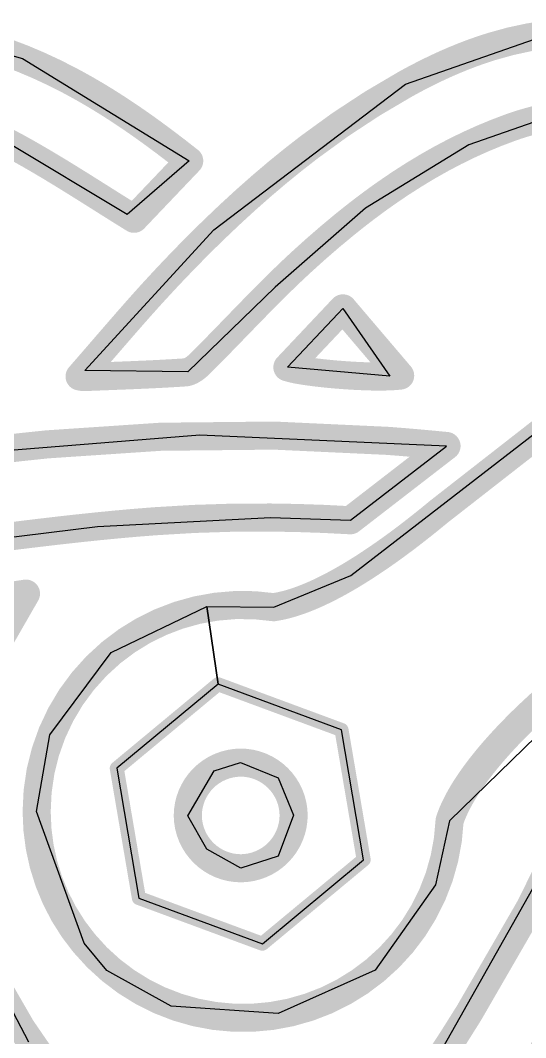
# Model space of a CAD drawing. Header units: millimetres. Extents: x 80 to 209, y 77 to 97.
# Drawn here: x 87.741 to 89.538, y 88.938 to 92.558 of the extents above; entities that cross this region are included whole.
import ezdxf

# ---------------------------------------------------------------- set-up
doc = ezdxf.new("R2010")
doc.units = ezdxf.units.MM
doc.layers.add('TopOverlay', color=2, linetype='Continuous')

msp = doc.modelspace()

# ---------------------------------------------------------------- linework, layer by layer
at = {"layer": 'TopOverlay'}
for p, q in [((87.41156507999999, 92.51703112), (87.74869928, 92.42133408)), ((89.11118067999999, 92.33100152), (89.62268587999999, 92.50892343999999)), ((87.74869928, 92.42133408), (88.34135748, 92.05746891999999)), ((88.4289697, 91.81223954), (89.11118067999999, 92.33100152)), ((88.91656588, 90.58246043999999), (91.01794598, 92.2083754)), ((89.61815198, 92.21263497999999), (89.33602402, 92.11479417999999)), ((88.12080927999999, 91.86663618), (87.68995416, 92.12561457999999)), ((89.33602402, 92.11479417999999), (88.96839711999999, 91.88909486)), ((88.34135748, 92.05746891999999), (88.12080927999999, 91.86663618)), ((88.96839711999999, 91.88909486), (88.64675437999999, 91.60773144)), ((87.96976056, 91.31132106), (88.4289697, 91.81223954)), ((91.33873528, 91.73191711999999), (89.26764213999999, 89.70964531999999)), ((88.64675437999999, 91.60773144), (88.33652131999999, 91.30667032)), ((88.69068367999999, 91.32315492), (88.86996703999999, 91.5133171)), ((88.86996703999999, 91.5133171), (88.88824488, 91.53270492)), ((88.88824488, 91.53270492), (89.05503652, 91.29085882)), ((88.33652131999999, 91.30667032), (87.96976056, 91.31132106)), ((89.05503652, 91.29085882), (88.69068367999999, 91.32315492)), ((88.37893423999999, 91.0815171), (87.54372382, 91.01368386)), ((89.25664648, 91.04294211999999), (88.37893423999999, 91.0815171)), ((88.91483867999999, 90.77873131999999), (89.25664648, 91.04294211999999)), ((88.01486588, 90.75706512), (88.63099367999999, 90.78842395999999)), ((88.63099367999999, 90.78842395999999), (88.91483867999999, 90.77873131999999)), ((87.17760568, 90.65333152), (88.01486588, 90.75706512)), ((88.64247447999999, 90.46935932), (88.91656588, 90.58246043999999)), ((88.06441874, 90.30824966), (88.40433424, 90.4719171)), ((88.44404967999999, 90.19521712), (88.40433424, 90.4719171)), ((88.40433424, 90.4719171), (88.64247447999999, 90.46935932)), ((88.40433424, 90.4719171), (88.44404967999999, 90.19521712)), ((87.84553423999999, 90.0147171), (88.06441874, 90.30824966)), ((88.44404967999999, 90.19521712), (88.08377607999999, 89.89608132)), ((88.88329188, 90.03260632), (88.44404967999999, 90.19521712)), ((88.96195567999999, 89.57093592), (88.88329188, 90.03260632)), ((87.79881347999999, 89.74228432), (87.84553423999999, 90.0147171)), ((87.22798404, 89.95981753999999), (87.76933423999999, 88.9225171)), ((88.42973424, 89.88771709999999), (88.52390727999999, 89.91642671999999)), ((88.52390727999999, 89.91642671999999), (88.65833424, 89.8623171)), ((88.08377607999999, 89.89608132), (88.16246527999999, 89.43451252)), ((88.33637653999999, 89.72759803999999), (88.42973424, 89.88771709999999)), ((88.65833424, 89.8623171), (88.71290868, 89.72910171999999)), ((87.96807908, 89.27347651999999), (87.79881347999999, 89.74228432)), ((88.40433424, 89.6083171), (88.33637653999999, 89.72759803999999)), ((88.71290868, 89.72910171999999), (88.65833424, 89.58291709999999)), ((89.15494487999999, 88.74614457999999), (89.69973424, 89.7099171)), ((89.26764213999999, 89.70964531999999), (89.21713424, 89.4813171)), ((88.52540334, 89.54037718), (88.40433424, 89.6083171)), ((88.65833424, 89.58291709999999), (88.52540334, 89.54037718)), ((88.60160588, 89.27200332), (88.96195567999999, 89.57093592)), ((89.21713424, 89.4813171), (89.00284968, 89.17733752)), ((88.16246527999999, 89.43451252), (88.60160588, 89.27200332)), ((88.04873424, 89.1765171), (87.96807908, 89.27347651999999)), ((88.27733424, 89.04951709999999), (88.04873424, 89.1765171)), ((89.00284968, 89.17733752), (88.65833424, 89.0241171)), ((88.65833424, 89.0241171), (88.27733424, 89.04951709999999))]:
    msp.add_line(p, q, dxfattribs=at)
at = {"layer": 'TopOverlay', "const_width": 0.0999998}
for points in [[(87.56922288, 92.48103932, -0.03100989861660473), (87.74869928, 92.42133408)], [(89.41954176, 92.46509574, -0.04339399902588973), (89.61661527999999, 92.50753152)], [(89.31889934, 92.42994721999999, -0.01948298350991244), (89.41953921999999, 92.46509574)], [(87.74869928, 92.42133408, -0.02599101912001522), (87.91515056, 92.34391996)], [(89.21626047999999, 92.3852991, -0.01763521361162095), (89.31889934, 92.42994721999999)], [(89.11118067999999, 92.33100152, -0.01568732253673926), (89.21626302, 92.3852991)], [(87.91515056, 92.34391996, -0.01100528184282435), (87.99364672, 92.30019894)], [(88.76888011999999, 92.10654172, -0.03585616665239592), (89.11118067999999, 92.33100152)], [(87.99364672, 92.30019894, -0.009667304033088015), (88.0690771, 92.25400395999999)], [(88.0690771, 92.25400395999999, -0.008326829598291032), (88.14149757999999, 92.20598272)], [(88.14150011999999, 92.20598272, -0.00697891660640477), (88.21097927999999, 92.15678546)], [(89.48453527999999, 92.17624185999999, -0.01948009720367042), (89.55269109999999, 92.19780138)], [(89.55269364, 92.19779883999999, -0.02226821202684939), (89.61815198, 92.21263497999999)], [(88.21097673999999, 92.15678799999999, -0.009812079001964047), (88.34135748, 92.05746891999999)], [(89.33602402, 92.11479672, -0.02363596056363299), (89.48453527999999, 92.17623932)], [(87.68995416, 92.12561457999999, -0.009884617768890524), (87.73244328, 92.10329052)], [(89.189179, 92.037408, -0.02254451820748726), (89.33602402, 92.11479417999999)], [(87.73244328, 92.10328797999999, -0.005358700800960453), (87.79164306, 92.06982855999999)], [(88.5995815, 91.9689042, -0.01596117571007455), (88.76888011999999, 92.10654425999999)], [(89.04233905999999, 91.9430089, -0.02049849964588147), (89.18918153999999, 92.037408)], [(88.4289697, 91.81223954, -0.01408798953165574), (88.59958404, 91.9689042)], [(88.96839711999999, 91.88909486, -0.009289233586319785), (89.04233905999999, 91.9430089)], [(88.89383034, 91.83053007999999, -0.008602724749602135), (88.96839711999999, 91.8890974)], [(88.74199168, 91.69889712, -0.01511649217630682), (88.89383287999999, 91.83052753999999)], [(88.34256905999999, 91.72628594, -0.006284746270905242), (88.42896716, 91.81223954)], [(88.25512447999999, 91.63498818, -0.005774635848583731), (88.3425716, 91.7262834)], [(88.3574687, 91.31717067999999, -0.01468768926411868), (88.35200008, 91.31373151999999)], [(88.36302622, 91.32111275999999, -0.01332053624420723), (88.3574687, 91.31716813999999)], [(88.36863199999999, 91.32553997999999, -0.0123180455813792), (88.36302368, 91.32111275999999)], [(88.37983847999999, 91.33575332, -0.02267444860644883), (88.36862946, 91.32553997999999)], [(88.74136684, 91.3118824, -0.03915376595967046), (88.69068367999999, 91.32315492)], [(87.95249618, 91.29024921999999, -0.005127931169419083), (87.95268159999999, 91.29020858)], [(87.95268159999999, 91.29020858, -0.005937072778484785), (87.95286447999999, 91.29016539999999)], [(87.95286447999999, 91.29016539999999, -0.006718315032596044), (87.95304481999999, 91.29011967999999)], [(87.95304481999999, 91.29011967999999, -0.007453786932823317), (87.95322261999999, 91.29006634)], [(87.95322261999999, 91.29006634, -0.00812494627436404), (87.95339788, 91.29000792)], [(87.96345882, 91.28846868, -0.004779729900079611), (87.96213039999999, 91.28863378)], [(87.9646831, 91.28834676, -0.006375168767535831), (87.96346136, 91.28847121999999)], [(87.96581594, 91.28826294, -0.008142607973045425), (87.9646831, 91.28834422)], [(87.96687512, 91.2882223, -0.009974042620312068), (87.96581594, 91.28826294)], [(87.96787588, 91.28822991999999, -0.01169543059924245), (87.96687512, 91.2882223)], [(88.33652131999999, 91.30667032, -0.05901996875179932), (88.32736208, 91.30489232)], [(88.34148701999999, 91.30846102, -0.02232326100319295), (88.33652131999999, 91.30667285999999)], [(88.346661, 91.31082067999999, -0.01900826300840319), (88.34148956, 91.30846102)], [(88.35200008, 91.31373151999999, -0.01653197426409206), (88.34665846, 91.31082321999999)], [(88.77891566, 91.3063833, -0.008200019458099872), (88.74136938, 91.3118824)], [(88.82205755999999, 91.3013033, -0.006236390216399715), (88.77891566, 91.3063833)], [(88.86889008, 91.29689132, -0.005550598485089991), (88.82205755999999, 91.3013033)], [(88.96601206, 91.2910544, -0.01184408743442804), (88.86889008, 91.29689132)], [(89.01248643999999, 91.29012983999999, -0.007921978997320089), (88.96600952, 91.29105693999999)], [(89.05503397999999, 91.29085628, -0.01095274020351117), (89.01248643999999, 91.2901273)], [(89.09174967999999, 91.29349026, -0.0170599072550298), (89.05503652, 91.29085882)], [(87.8369211, 91.04884, -0.04253127544621207), (89.04628368, 91.06130632)], [(87.54372382, 91.01368386, -0.01123075409567197), (87.83692364, 91.04884254)], [(89.22964628, 90.80928752, -0.008197742914616122), (89.14044401999999, 90.73762396)], [(88.22187588, 90.77535311999999, -0.02061249385102713), (88.63099367999999, 90.78842395999999)], [(88.63099367999999, 90.78842395999999, -0.01263766062635412), (88.91484122, 90.77873131999999)], [(89.14044401999999, 90.73762396, -0.009066603204195913), (89.05869919999999, 90.67646583999999)], [(89.05870173999999, 90.67646583999999, -0.01005343807714877), (88.98416035999999, 90.62501051999999)], [(88.98416035999999, 90.62501051999999, -0.01117250702617612), (88.91656588, 90.58246043999999)], [(88.91656588, 90.58246297999999, -0.01243693519043349), (88.85566175999999, 90.54801803999999)], [(88.80118637999999, 90.5208756, -0.01543328943404847), (88.75288574, 90.50024064)], [(88.85565921999999, 90.54801803999999, -0.01385637199509639), (88.80118637999999, 90.52087814)], [(88.71050584, 90.48531052, -0.03984052331084442), (88.64247447999999, 90.46935932)], [(88.75288828, 90.50023809999999, -0.01715759599578787), (88.71050838, 90.48530798)], [(88.06442127999999, 90.30824711999999, -0.213775446945432), (88.64247447999999, 90.46935932)], [(87.79881094, 89.74228432, -0.223710315974011), (88.06441874, 90.30824966)], [(89.54772794, 90.08561866, -0.01783003923510801), (89.71036921999999, 90.22996178)], [(89.91199187999999, 90.18838452, -0.04830591277778206), (89.33697905999999, 89.02582398)], [(89.48326782, 90.0213211, -0.010380204667552), (89.54772794, 90.08562119999999)], [(89.42891182, 89.96214671999999, -0.01151279512371253), (89.48326528, 90.0213211)], [(89.38381919999999, 89.90800662, -0.01278206546650516), (89.42891182, 89.96214671999999)], [(88.33637908, 89.72760312, -0.4106585694342603), (88.52390982, 89.91642926)], [(88.52390727999999, 89.91642671999999, -0.4114974332549874), (88.71290868, 89.72910171999999)], [(89.34714414, 89.85881189999999, -0.01419186894245706), (89.38382174, 89.90800662)], [(89.31803828, 89.81446604, -0.01573639362942949), (89.34714668, 89.85880936)], [(89.29564818, 89.77488776, -0.01739415295538826), (89.31803574, 89.81446858)], [(89.2791331, 89.739978, -0.01912040790312374), (89.29564818, 89.77488776)], [(87.96807908, 89.27347651999999, -0.1754501904674171), (87.79881347999999, 89.74228432)], [(88.52540588, 89.54037971999999, -0.4105684518881372), (88.33637908, 89.72760312)], [(88.71290868, 89.72910171999999, -0.411010350076522), (88.52540588, 89.54037971999999)], [(89.26764467999999, 89.70964531999999, -0.02083886928580296), (89.2791331, 89.73997546)], [(89.26764213999999, 89.70964531999999, -0.2120259644771309), (89.00284714, 89.17733752)], [(88.35245981999999, 88.15420012, -0.05811521655137935), (87.48893856, 89.41455574)], [(89.00284968, 89.17733752, -0.4143675139461344), (87.96807908, 89.27347651999999)], [(89.78843866, 89.21541466, -0.07574793331561097), (88.62759007999999, 87.65412492)], [(89.33697905999999, 89.02582398, -0.01149121561319333), (89.15494487999999, 88.74614457999999)]]:
    msp.add_lwpolyline(points, format="xyb", dxfattribs=at)
at = {"layer": 'TopOverlay'}
for points, const_width in [([(89.39454054, 92.46509574, 1), (89.4445379, 92.46509574, 1)], 0.0499999), ([(89.39454307999999, 92.46509574, 1), (89.44454044, 92.46509574, 1)], 0.0499999), ([(87.7237006, 92.42133408, 1), (87.77369795999999, 92.42133408, 1)], 0.0499999), ([(87.7237006, 92.42133408, 1), (87.77369795999999, 92.42133408, 1)], 0.0499999), ([(89.29390065999999, 92.42994721999999, 1), (89.34389802, 92.42994721999999, 1)], 0.0499999), ([(89.29390065999999, 92.42994721999999, 1), (89.34389802, 92.42994721999999, 1)], 0.0499999), ([(89.19126179999999, 92.3852991, 1), (89.24125916, 92.3852991, 1)], 0.0499999), ([(89.19126433999999, 92.3852991, 1), (89.2412617, 92.3852991, 1)], 0.0499999), ([(87.89015187999999, 92.34391996, 1), (87.94014924, 92.34391996, 1)], 0.0499999), ([(87.89015187999999, 92.34391996, 1), (87.94014924, 92.34391996, 1)], 0.0499999), ([(89.086182, 92.33100152, 1), (89.13617936, 92.33100152, 1)], 0.0499999), ([(89.086182, 92.33100152, 1), (89.13617936, 92.33100152, 1)], 0.0499999), ([(87.96864803999999, 92.30019894, 1), (88.0186454, 92.30019894, 1)], 0.0499999), ([(87.96864803999999, 92.30019894, 1), (88.0186454, 92.30019894, 1)], 0.0499999), ([(88.04407841999999, 92.25400395999999, 1), (88.09407578, 92.25400395999999, 1)], 0.0499999), ([(88.04407841999999, 92.25400395999999, 1), (88.09407578, 92.25400395999999, 1)], 0.0499999), ([(88.1164989, 92.20598272, 1), (88.16649625999999, 92.20598272, 1)], 0.0499999), ([(88.11650144, 92.20598272, 1), (88.1664988, 92.20598272, 1)], 0.0499999), ([(89.52769242, 92.19780138, 1), (89.57768978, 92.19780138, 1)], 0.0499999), ([(89.52769495999999, 92.19779883999999, 1), (89.57769232, 92.19779883999999, 1)], 0.0499999), ([(88.18597806, 92.15678799999999, 1), (88.23597541999999, 92.15678799999999, 1)], 0.0499999), ([(88.1859806, 92.15678546, 1), (88.23597796, 92.15678546, 1)], 0.0499999), ([(89.45953659999999, 92.17624185999999, 1), (89.50953396, 92.17624185999999, 1)], 0.0499999), ([(89.45953659999999, 92.17623932, 1), (89.50953396, 92.17623932, 1)], 0.0499999), ([(89.31102534, 92.11479672, 1), (89.36102269999999, 92.11479672, 1)], 0.0499999), ([(89.31102534, 92.11479417999999, 1), (89.36102269999999, 92.11479417999999, 1)], 0.0499999), ([(87.70744459999999, 92.10329052, 1), (87.75744196, 92.10329052, 1)], 0.0499999), ([(87.70744459999999, 92.10328797999999, 1), (87.75744196, 92.10328797999999, 1)], 0.0499999), ([(88.74388144, 92.10654425999999, 1), (88.7938788, 92.10654425999999, 1)], 0.0499999), ([(88.74388144, 92.10654172, 1), (88.7938788, 92.10654172, 1)], 0.0499999), ([(87.76664437999999, 92.06982855999999, 1), (87.81664174, 92.06982855999999, 1)], 0.0499999), ([(87.76664437999999, 92.06982855999999, 1), (87.81664174, 92.06982855999999, 1)], 0.0499999), ([(87.79611346, 92.05259212, 1), (87.84611081999999, 92.05259212, 1)], 0.0499999), ([(87.79611346, 92.05259212, 1), (87.84611081999999, 92.05259212, 1)], 0.0499999), ([(88.31635879999999, 92.05746891999999, 1), (88.36635616, 92.05746891999999, 1)], 0.0499999), ([(88.31635879999999, 92.05746891999999, 1), (88.36635616, 92.05746891999999, 1)], 0.0499999), ([(88.31635879999999, 92.05746891999999, 1), (88.36635616, 92.05746891999999, 1)], 0.0499999), ([(87.82548093999999, 92.03508898, 1), (87.8754783, 92.03508898, 1)], 0.0499999), ([(87.82548093999999, 92.03508898, 1), (87.8754783, 92.03508898, 1)], 0.0499999), ([(87.85472904, 92.01737501999999, 1), (87.9047264, 92.01737501999999, 1)], 0.0499999), ([(87.85472904, 92.01737501999999, 1), (87.9047264, 92.01737501999999, 1)], 0.0499999), ([(89.16418032, 92.037408, 1), (89.21417767999999, 92.037408, 1)], 0.0499999), ([(89.16418286, 92.037408, 1), (89.21418021999999, 92.037408, 1)], 0.0499999), ([(87.88385013999999, 91.99950611999999, 1), (87.9338475, 91.99950611999999, 1)], 0.0499999), ([(87.88385013999999, 91.99950611999999, 1), (87.9338475, 91.99950611999999, 1)], 0.0499999), ([(87.91282392, 91.98153561999999, 1), (87.96282128, 91.98153561999999, 1)], 0.0499999), ([(87.91282392, 91.98153561999999, 1), (87.96282128, 91.98153561999999, 1)], 0.0499999), ([(88.57458281999999, 91.9689042, 1), (88.62458018, 91.9689042, 1)], 0.0499999), ([(88.57458536, 91.9689042, 1), (88.62458271999999, 91.9689042, 1)], 0.0499999), ([(87.94164276, 91.96352193999999, 1), (87.99164012, 91.96352193999999, 1)], 0.0499999), ([(87.94164276, 91.96352193999999, 1), (87.99164012, 91.96352193999999, 1)], 0.0499999), ([(87.97029142, 91.94551587999999, 1), (88.02028878, 91.94551587999999, 1)], 0.0499999), ([(87.97029142, 91.94551587999999, 1), (88.02028878, 91.94551587999999, 1)], 0.0499999), ([(89.01734038, 91.9430089, 1), (89.06733774, 91.9430089, 1)], 0.0499999), ([(89.01734038, 91.9430089, 1), (89.06733774, 91.9430089, 1)], 0.0499999), ([(87.9987572, 91.92757332, 1), (88.04875455999999, 91.92757332, 1)], 0.0499999), ([(87.9987572, 91.92757332, 1), (88.04875455999999, 91.92757332, 1)], 0.0499999), ([(88.02290244, 91.9123257, 1), (88.0728998, 91.9123257, 1)], 0.0499999), ([(88.02290244, 91.9123257, 1), (88.0728998, 91.9123257, 1)], 0.0499999), ([(88.03500045999999, 91.90470062, 1), (88.08499782, 91.90470062, 1)], 0.0499999), ([(88.03500045999999, 91.90470062, 1), (88.08499782, 91.90470062, 1)], 0.0499999), ([(88.04712133999999, 91.89707808, 1), (88.0971187, 91.89707808, 1)], 0.0499999), ([(88.04712133999999, 91.89707808, 1), (88.0971187, 91.89707808, 1)], 0.0499999), ([(88.05926, 91.88945808, 1), (88.10925736, 91.88945808, 1)], 0.0499999), ([(88.05926, 91.88945808, 1), (88.10925736, 91.88945808, 1)], 0.0499999), ([(88.07142152, 91.88184315999999, 1), (88.12141888, 91.88184315999999, 1)], 0.0499999), ([(88.07142152, 91.88184315999999, 1), (88.12141888, 91.88184315999999, 1)], 0.0499999), ([(88.08360336, 91.87423332, 1), (88.13360071999999, 91.87423332, 1)], 0.0499999), ([(88.08360336, 91.87423332, 1), (88.13360071999999, 91.87423332, 1)], 0.0499999), ([(88.0958106, 91.86663618, 1), (88.14580796, 91.86663618, 1)], 0.0499999), ([(88.0958106, 91.86663618, 1), (88.14580796, 91.86663618, 1)], 0.0499999), ([(88.94339844, 91.8890974, 1), (88.9933958, 91.8890974, 1)], 0.0499999), ([(88.94339844, 91.88909486, 1), (88.9933958, 91.88909486, 1)], 0.0499999), ([(88.1202962, 91.85147492, 1), (88.17029355999999, 91.85147492, 1)], 0.0499999), ([(88.1202962, 91.85147492, 1), (88.17029355999999, 91.85147492, 1)], 0.0499999), ([(88.1202962, 91.85147492, 1), (88.17029355999999, 91.85147492, 1)], 0.0499999), ([(88.86883166, 91.83053007999999, 1), (88.91882901999999, 91.83053007999999, 1)], 0.0499999), ([(88.8688342, 91.83052753999999, 1), (88.91883156, 91.83052753999999, 1)], 0.0499999), ([(88.40396847999999, 91.81223954, 1), (88.45396584, 91.81223954, 1)], 0.0499999), ([(88.40397102, 91.81223954, 1), (88.45396837999999, 91.81223954, 1)], 0.0499999), ([(88.31757037999999, 91.72628594, 1), (88.36756774, 91.72628594, 1)], 0.0499999), ([(88.31757291999999, 91.7262834, 1), (88.36757028, 91.7262834, 1)], 0.0499999), ([(88.6929138, 91.67651972, 1), (88.74291115999999, 91.67651972, 1)], 0.0499999), ([(88.6929138, 91.67651972, 1), (88.74291115999999, 91.67651972, 1)], 0.0499999), ([(88.71699299999999, 91.69889712, 1), (88.76699036, 91.69889712, 1)], 0.0499999), ([(88.71699299999999, 91.69889712, 1), (88.76699036, 91.69889712, 1)], 0.0499999), ([(88.66901748, 91.65382989999999, 1), (88.71901484, 91.65382989999999, 1)], 0.0499999), ([(88.66901748, 91.65382989999999, 1), (88.71901484, 91.65382989999999, 1)], 0.0499999), ([(88.2301258, 91.63499071999999, 1), (88.28012315999999, 91.63499071999999, 1)], 0.0499999), ([(88.2301258, 91.63498818, 1), (88.28012315999999, 91.63498818, 1)], 0.0499999), ([(88.6217557, 91.60773144, 1), (88.67175306, 91.60773144, 1)], 0.0499999), ([(88.6217557, 91.60773144, 1), (88.67175306, 91.60773144, 1)], 0.0499999), ([(88.64529895999999, 91.63088354, 1), (88.69529632, 91.63088354, 1)], 0.0499999), ([(88.64529895999999, 91.63088354, 1), (88.69529632, 91.63088354, 1)], 0.0499999), ([(88.18701438, 91.58827504, 1), (88.23701174, 91.58827504, 1)], 0.0499999), ([(88.18701438, 91.58827504, 1), (88.23701174, 91.58827504, 1)], 0.0499999), ([(88.59838515999999, 91.58442948, 1), (88.64838252, 91.58442948, 1)], 0.0499999), ([(88.59838515999999, 91.58442948, 1), (88.64838252, 91.58442948, 1)], 0.0499999), ([(88.14444906, 91.54092435999999, 1), (88.19444641999999, 91.54092435999999, 1)], 0.0499999), ([(88.14444906, 91.54092435999999, 1), (88.19444641999999, 91.54092435999999, 1)], 0.0499999), ([(88.165686, 91.56468606, 1), (88.21568336, 91.56468606, 1)], 0.0499999), ([(88.165686, 91.56468606, 1), (88.21568336, 91.56468606, 1)], 0.0499999), ([(88.55215208, 91.53758171999999, 1), (88.60214943999999, 91.53758171999999, 1)], 0.0499999), ([(88.55215208, 91.53758171999999, 1), (88.60214943999999, 91.53758171999999, 1)], 0.0499999), ([(88.57518479999999, 91.56102845999999, 1), (88.62518216, 91.56102845999999, 1)], 0.0499999), ([(88.57518479999999, 91.56102845999999, 1), (88.62518216, 91.56102845999999, 1)], 0.0499999), ([(88.86324619999999, 91.53270492, 1), (88.91324356, 91.53270492, 1)], 0.0499999), ([(88.86324619999999, 91.53270492, 1), (88.91324356, 91.53270492, 1)], 0.0499999), ([(88.86324619999999, 91.53270492, 1), (88.91324356, 91.53270492, 1)], 0.0499999), ([(88.86324619999999, 91.53270492, 1), (88.91324356, 91.53270492, 1)], 0.0499999), ([(88.1232553, 91.51697978, 1), (88.17325265999999, 91.51697978, 1)], 0.0499999), ([(88.1232553, 91.51697978, 1), (88.17325265999999, 91.51697978, 1)], 0.0499999), ([(88.52928191999999, 91.5141426, 1), (88.57927928, 91.5141426, 1)], 0.0499999), ([(88.52928191999999, 91.5141426, 1), (88.57927928, 91.5141426, 1)], 0.0499999), ([(88.0808119, 91.46847848, 1), (88.13080925999999, 91.46847848, 1)], 0.0499999), ([(88.0808119, 91.46847848, 1), (88.13080925999999, 91.46847848, 1)], 0.0499999), ([(88.102059, 91.49283453999999, 1), (88.15205635999999, 91.49283453999999, 1)], 0.0499999), ([(88.102059, 91.49283453999999, 1), (88.15205635999999, 91.49283453999999, 1)], 0.0499999), ([(88.4840242, 91.46750311999999, 1), (88.53402156, 91.46750311999999, 1)], 0.0499999), ([(88.4840242, 91.46750311999999, 1), (88.53402156, 91.46750311999999, 1)], 0.0499999), ([(88.05947082, 91.44389382, 1), (88.10946818, 91.44389382, 1)], 0.0499999), ([(88.05947082, 91.44389382, 1), (88.10946818, 91.44389382, 1)], 0.0499999), ([(88.44580481999999, 91.4280747, 1), (88.49580218, 91.4280747, 1)], 0.0499999), ([(88.44580481999999, 91.4280747, 1), (88.49580218, 91.4280747, 1)], 0.0499999), ([(88.45861912, 91.44127508, 1), (88.50861648, 91.44127508, 1)], 0.0499999), ([(88.45861912, 91.44127508, 1), (88.50861648, 91.44127508, 1)], 0.0499999), ([(88.4713623, 91.45442466, 1), (88.52135966, 91.45442466, 1)], 0.0499999), ([(88.4713623, 91.45442466, 1), (88.52135966, 91.45442466, 1)], 0.0499999), ([(88.0163086, 91.39399551999999, 1), (88.06630596, 91.39399551999999, 1)], 0.0499999), ([(88.0163086, 91.39399551999999, 1), (88.06630596, 91.39399551999999, 1)], 0.0499999), ([(88.03798495999999, 91.4190704, 1), (88.08798232, 91.4190704, 1)], 0.0499999), ([(88.03798495999999, 91.4190704, 1), (88.08798232, 91.4190704, 1)], 0.0499999), ([(88.40701648, 91.38834401999999, 1), (88.45701384, 91.38834401999999, 1)], 0.0499999), ([(88.40701648, 91.38834401999999, 1), (88.45701384, 91.38834401999999, 1)], 0.0499999), ([(88.41999333999999, 91.40159012, 1), (88.4699907, 91.40159012, 1)], 0.0499999), ([(88.41999333999999, 91.40159012, 1), (88.4699907, 91.40159012, 1)], 0.0499999), ([(88.43292702, 91.41483876, 1), (88.48292438, 91.41483876, 1)], 0.0499999), ([(88.43292702, 91.41483876, 1), (88.48292438, 91.41483876, 1)], 0.0499999), ([(87.980774, 91.35284498, 1), (88.03077135999999, 91.35284498, 1)], 0.0499999), ([(87.980774, 91.35284498, 1), (88.03077135999999, 91.35284498, 1)], 0.0499999), ([(87.98969702, 91.36316753999999, 1), (88.03969438, 91.36316753999999, 1)], 0.0499999), ([(87.98969702, 91.36316753999999, 1), (88.03969438, 91.36316753999999, 1)], 0.0499999), ([(87.99858956, 91.37346724, 1), (88.04858691999999, 91.37346724, 1)], 0.0499999), ([(87.99858956, 91.37346724, 1), (88.04858691999999, 91.37346724, 1)], 0.0499999), ([(88.3809637, 91.3619331, 1), (88.43096106, 91.3619331, 1)], 0.0499999), ([(88.3809637, 91.3619331, 1), (88.43096106, 91.3619331, 1)], 0.0499999), ([(88.39400406, 91.37511823999999, 1), (88.44400141999999, 91.37511823999999, 1)], 0.0499999), ([(88.39400406, 91.37511823999999, 1), (88.44400141999999, 91.37511823999999, 1)], 0.0499999), ([(87.95382206, 91.32173759999999, 1), (88.00381942, 91.32173759999999, 1)], 0.0499999), ([(87.95382206, 91.32173759999999, 1), (88.00381942, 91.32173759999999, 1)], 0.0499999), ([(87.96283906, 91.33213128, 1), (88.01283642, 91.33213128, 1)], 0.0499999), ([(87.96283906, 91.33213128, 1), (88.01283642, 91.33213128, 1)], 0.0499999), ([(87.97182303999999, 91.34249956, 1), (88.0218204, 91.34249956, 1)], 0.0499999), ([(87.97182303999999, 91.34249956, 1), (88.0218204, 91.34249956, 1)], 0.0499999), ([(88.33247001999999, 91.31717067999999, 1), (88.38246738, 91.31717067999999, 1)], 0.0499999), ([(88.33247001999999, 91.31716813999999, 1), (88.38246738, 91.31716813999999, 1)], 0.0499999), ([(88.338025, 91.32111275999999, 1), (88.38802236, 91.32111275999999, 1)], 0.0499999), ([(88.33802754, 91.32111275999999, 1), (88.38802489999999, 91.32111275999999, 1)], 0.0499999), ([(88.34363078, 91.32553997999999, 1), (88.39362813999999, 91.32553997999999, 1)], 0.0499999), ([(88.34363332, 91.32553997999999, 1), (88.39363068, 91.32553997999999, 1)], 0.0499999), ([(88.3548398, 91.33575332, 1), (88.40483716, 91.33575332, 1)], 0.0499999), ([(88.3548398, 91.33575332, 1), (88.40483716, 91.33575332, 1)], 0.0499999), ([(88.665685, 91.32315492, 1), (88.71568235999999, 91.32315492, 1)], 0.0499999), ([(88.665685, 91.32315492, 1), (88.71568235999999, 91.32315492, 1)], 0.0499999), ([(88.665685, 91.32315492, 1), (88.71568235999999, 91.32315492, 1)], 0.0499999), ([(87.92651959999999, 91.29041432, 1), (87.97651696, 91.29041432, 1)], 0.0499999), ([(87.92651959999999, 91.29041432, 1), (87.97651696, 91.29041432, 1)], 0.0499999), ([(87.92692346, 91.29035336, 1), (87.97692081999999, 91.29035336, 1)], 0.0499999), ([(87.92692346, 91.29035336, 1), (87.97692081999999, 91.29035336, 1)], 0.0499999), ([(87.92711904, 91.29032034, 1), (87.9771164, 91.29032034, 1)], 0.0499999), ([(87.92711904, 91.29032034, 1), (87.9771164, 91.29032034, 1)], 0.0499999), ([(87.92730954, 91.29028478, 1), (87.9773069, 91.29028478, 1)], 0.0499999), ([(87.92730954, 91.29028478, 1), (87.9773069, 91.29028478, 1)], 0.0499999), ([(87.9274975, 91.29024921999999, 1), (87.97749486, 91.29024921999999, 1)], 0.0499999), ([(87.9274975, 91.29024921999999, 1), (87.97749486, 91.29024921999999, 1)], 0.0499999), ([(87.92768292, 91.29020858, 1), (87.97768028, 91.29020858, 1)], 0.0499999), ([(87.92768292, 91.29020858, 1), (87.97768028, 91.29020858, 1)], 0.0499999), ([(87.92786579999999, 91.29016539999999, 1), (87.97786316, 91.29016539999999, 1)], 0.0499999), ([(87.92786579999999, 91.29016539999999, 1), (87.97786316, 91.29016539999999, 1)], 0.0499999), ([(87.92804613999999, 91.29011967999999, 1), (87.9780435, 91.29011967999999, 1)], 0.0499999), ([(87.92804613999999, 91.29011967999999, 1), (87.9780435, 91.29011967999999, 1)], 0.0499999), ([(87.92822394, 91.29006634, 1), (87.9782213, 91.29006634, 1)], 0.0499999), ([(87.92822394, 91.29006634, 1), (87.9782213, 91.29006634, 1)], 0.0499999), ([(87.9283992, 91.29000792, 1), (87.97839656, 91.29000792, 1)], 0.0499999), ([(87.9283992, 91.29000792, 1), (87.97839656, 91.29000792, 1)], 0.0499999), ([(87.93237176, 91.28935514, 1), (87.98236912, 91.28935514, 1)], 0.0499999), ([(87.93237176, 91.28935514, 1), (87.98236912, 91.28935514, 1)], 0.0499999), ([(87.93410404, 91.28907828, 1), (87.9841014, 91.28907828, 1)], 0.0499999), ([(87.93410404, 91.28907828, 1), (87.9841014, 91.28907828, 1)], 0.0499999), ([(87.9356636, 91.30087911999999, 1), (87.98566095999999, 91.30087911999999, 1)], 0.0499999), ([(87.9356636, 91.30087911999999, 1), (87.98566095999999, 91.30087911999999, 1)], 0.0499999), ([(87.93568646, 91.28883698, 1), (87.98568381999999, 91.28883698, 1)], 0.0499999), ([(87.93568646, 91.28883698, 1), (87.98568381999999, 91.28883698, 1)], 0.0499999), ([(87.93713172, 91.28863378, 1), (87.98712907999999, 91.28863378, 1)], 0.0499999), ([(87.93713426, 91.28863378, 1), (87.98713162, 91.28863378, 1)], 0.0499999), ([(87.93846013999999, 91.28846868, 1), (87.9884575, 91.28846868, 1)], 0.0499999), ([(87.93846268, 91.28847121999999, 1), (87.98846003999999, 91.28847121999999, 1)], 0.0499999), ([(87.93968441999999, 91.28834676, 1), (87.98968178, 91.28834676, 1)], 0.0499999), ([(87.93968441999999, 91.28834422, 1), (87.98968178, 91.28834422, 1)], 0.0499999), ([(87.94081725999999, 91.28826294, 1), (87.99081462, 91.28826294, 1)], 0.0499999), ([(87.94081725999999, 91.28826294, 1), (87.99081462, 91.28826294, 1)], 0.0499999), ([(87.94187644, 91.2882223, 1), (87.9918738, 91.2882223, 1)], 0.0499999), ([(87.94187644, 91.2882223, 1), (87.9918738, 91.2882223, 1)], 0.0499999), ([(87.9428772, 91.28822991999999, 1), (87.99287455999999, 91.28822991999999, 1)], 0.0499999), ([(87.9428772, 91.28822991999999, 1), (87.99287455999999, 91.28822991999999, 1)], 0.0499999), ([(87.9428772, 91.28822991999999, 1), (87.99287455999999, 91.28822991999999, 1)], 0.0499999), ([(87.94476188, 91.31132106, 1), (87.99475924, 91.31132106, 1)], 0.0499999), ([(87.94476188, 91.31132106, 1), (87.99475924, 91.31132106, 1)], 0.0499999), ([(88.0199916, 91.29130332, 1), (88.06998895999999, 91.29130332, 1)], 0.0499999), ([(88.0199916, 91.29130332, 1), (88.06998895999999, 91.29130332, 1)], 0.0499999), ([(88.0199916, 91.29130332, 1), (88.06998895999999, 91.29130332, 1)], 0.0499999), ([(88.07591986, 91.29347247999999, 1), (88.12591721999999, 91.29347247999999, 1)], 0.0499999), ([(88.07591986, 91.29347247999999, 1), (88.12591721999999, 91.29347247999999, 1)], 0.0499999), ([(88.10408846, 91.29460531999999, 1), (88.15408581999999, 91.29460531999999, 1)], 0.0499999), ([(88.10408846, 91.29460531999999, 1), (88.15408581999999, 91.29460531999999, 1)], 0.0499999), ([(88.13235612, 91.29579403999999, 1), (88.18235347999999, 91.29579403999999, 1)], 0.0499999), ([(88.13235612, 91.29579403999999, 1), (88.18235347999999, 91.29579403999999, 1)], 0.0499999), ([(88.16069236, 91.2970488, 1), (88.21068971999999, 91.2970488, 1)], 0.0499999), ([(88.16069236, 91.2970488, 1), (88.21068971999999, 91.2970488, 1)], 0.0499999), ([(88.1890667, 91.29838991999999, 1), (88.23906405999999, 91.29838991999999, 1)], 0.0499999), ([(88.1890667, 91.29838991999999, 1), (88.23906405999999, 91.29838991999999, 1)], 0.0499999), ([(88.21744865999999, 91.29982756, 1), (88.26744602, 91.29982756, 1)], 0.0499999), ([(88.21744865999999, 91.29982756, 1), (88.26744602, 91.29982756, 1)], 0.0499999), ([(88.24581284, 91.30138204, 1), (88.29581019999999, 91.30138204, 1)], 0.0499999), ([(88.24581284, 91.30138204, 1), (88.29581019999999, 91.30138204, 1)], 0.0499999), ([(88.27412876, 91.30306352, 1), (88.32412611999999, 91.30306352, 1)], 0.0499999), ([(88.27412876, 91.30306352, 1), (88.32412611999999, 91.30306352, 1)], 0.0499999), ([(88.30236339999999, 91.30489232, 1), (88.35236076, 91.30489232, 1)], 0.0499999), ([(88.30236339999999, 91.30489232, 1), (88.35236076, 91.30489232, 1)], 0.0499999), ([(88.31152263999999, 91.30667285999999, 1), (88.36152, 91.30667285999999, 1)], 0.0499999), ([(88.31152263999999, 91.30667032, 1), (88.36152, 91.30667032, 1)], 0.0499999), ([(88.31648833999999, 91.30846102, 1), (88.3664857, 91.30846102, 1)], 0.0499999), ([(88.31649087999999, 91.30846102, 1), (88.36648824, 91.30846102, 1)], 0.0499999), ([(88.32165977999999, 91.31082321999999, 1), (88.37165714, 91.31082321999999, 1)], 0.0499999), ([(88.32166232, 91.31082067999999, 1), (88.37165968, 91.31082067999999, 1)], 0.0499999), ([(88.3270014, 91.31373151999999, 1), (88.37699875999999, 91.31373151999999, 1)], 0.0499999), ([(88.3270014, 91.31373151999999, 1), (88.37699875999999, 91.31373151999999, 1)], 0.0499999), ([(88.71636816, 91.3118824, 1), (88.76636552, 91.3118824, 1)], 0.0499999), ([(88.7163707, 91.3118824, 1), (88.76636805999999, 91.3118824, 1)], 0.0499999), ([(88.75391698, 91.3063833, 1), (88.80391433999999, 91.3063833, 1)], 0.0499999), ([(88.75391698, 91.3063833, 1), (88.80391433999999, 91.3063833, 1)], 0.0499999), ([(88.79705888, 91.3013033, 1), (88.84705624, 91.3013033, 1)], 0.0499999), ([(88.79705888, 91.3013033, 1), (88.84705624, 91.3013033, 1)], 0.0499999), ([(88.84389139999999, 91.29689132, 1), (88.89388876, 91.29689132, 1)], 0.0499999), ([(88.84389139999999, 91.29689132, 1), (88.89388876, 91.29689132, 1)], 0.0499999), ([(88.94101083999999, 91.29105693999999, 1), (88.9910082, 91.29105693999999, 1)], 0.0499999), ([(88.94101338, 91.2910544, 1), (88.99101074, 91.2910544, 1)], 0.0499999), ([(88.98748776, 91.29012983999999, 1), (89.03748512, 91.29012983999999, 1)], 0.0499999), ([(88.98748776, 91.2901273, 1), (89.03748512, 91.2901273, 1)], 0.0499999), ([(89.0300353, 91.29085628, 1), (89.08003266, 91.29085628, 1)], 0.0499999), ([(89.03003783999999, 91.29085882, 1), (89.0800352, 91.29085882, 1)], 0.0499999), ([(89.066751, 91.29349026, 1), (89.11674835999999, 91.29349026, 1)], 0.0499999), ([(89.066751, 91.29348772, 1), (89.11674835999999, 91.29348772, 1)], 0.0499999), ([(89.066751, 91.29348772, 1), (89.11674835999999, 91.29348772, 1)], 0.0499999), ([(89.02128499999999, 91.06130632, 1), (89.07128236, 91.06130632, 1)], 0.0499999), ([(89.02128499999999, 91.06130632, 1), (89.07128236, 91.06130632, 1)], 0.0499999), ([(87.81192242, 91.04884, 1), (87.86191978, 91.04884, 1)], 0.0499999), ([(87.81192496, 91.04884254, 1), (87.86192231999999, 91.04884254, 1)], 0.0499999), ([(89.04275308, 91.05969596, 1), (89.09275043999999, 91.05969596, 1)], 0.0499999), ([(89.04275308, 91.05969596, 1), (89.09275043999999, 91.05969596, 1)], 0.0499999), ([(89.08535395999999, 91.05629744, 1), (89.13535132, 91.05629744, 1)], 0.0499999), ([(89.08535395999999, 91.05629744, 1), (89.13535132, 91.05629744, 1)], 0.0499999), ([(89.12755351999999, 91.05268556, 1), (89.17755088, 91.05268556, 1)], 0.0499999), ([(89.12755351999999, 91.05268556, 1), (89.17755088, 91.05268556, 1)], 0.0499999), ([(89.16940509999999, 91.04889587999999, 1), (89.21940246, 91.04889587999999, 1)], 0.0499999), ([(89.16940509999999, 91.04889587999999, 1), (89.21940246, 91.04889587999999, 1)], 0.0499999), ([(89.19021785999999, 91.04694262, 1), (89.24021522, 91.04694262, 1)], 0.0499999), ([(89.19021785999999, 91.04694262, 1), (89.24021522, 91.04694262, 1)], 0.0499999), ([(89.23164779999999, 91.04294211999999, 1), (89.28164516, 91.04294211999999, 1)], 0.0499999), ([(89.23164779999999, 91.04294211999999, 1), (89.28164516, 91.04294211999999, 1)], 0.0499999), ([(89.23164779999999, 91.04294211999999, 1), (89.28164516, 91.04294211999999, 1)], 0.0499999), ([(89.44743858, 90.99883756, 1), (89.49743593999999, 90.99883756, 1)], 0.0499999), ([(89.44743858, 90.99883756, 1), (89.49743593999999, 90.99883756, 1)], 0.0499999), ([(89.31790366, 90.89771762, 1), (89.36790101999999, 90.89771762, 1)], 0.0499999), ([(89.31790366, 90.89771762, 1), (89.36790101999999, 90.89771762, 1)], 0.0499999), ([(89.2046476, 90.80928752, 1), (89.25464496, 90.80928752, 1)], 0.0499999), ([(89.2046476, 90.80928752, 1), (89.25464496, 90.80928752, 1)], 0.0499999), ([(88.19687719999999, 90.77535311999999, 1), (88.24687456, 90.77535311999999, 1)], 0.0499999), ([(88.19687719999999, 90.77535311999999, 1), (88.24687456, 90.77535311999999, 1)], 0.0499999), ([(88.605995, 90.78842395999999, 1), (88.65599236, 90.78842395999999, 1)], 0.0499999), ([(88.605995, 90.78842395999999, 1), (88.65599236, 90.78842395999999, 1)], 0.0499999), ([(88.88983999999999, 90.77873131999999, 1), (88.93983736, 90.77873131999999, 1)], 0.0499999), ([(88.88983999999999, 90.77873131999999, 1), (88.93983736, 90.77873131999999, 1)], 0.0499999), ([(88.88984253999999, 90.77873131999999, 1), (88.9398399, 90.77873131999999, 1)], 0.0499999), ([(87.85185376, 90.74211468, 1), (87.90185111999999, 90.74211468, 1)], 0.0499999), ([(87.85185376, 90.74211468, 1), (87.90185111999999, 90.74211468, 1)], 0.0499999), ([(87.92081984, 90.74981088, 1), (87.9708172, 90.74981088, 1)], 0.0499999), ([(87.92081984, 90.74981088, 1), (87.9708172, 90.74981088, 1)], 0.0499999), ([(87.98986719999999, 90.75706512, 1), (88.03986456, 90.75706512, 1)], 0.0499999), ([(87.98986719999999, 90.75706512, 1), (88.03986456, 90.75706512, 1)], 0.0499999), ([(88.05893488, 90.76379612, 1), (88.10893224, 90.76379612, 1)], 0.0499999), ([(88.05893488, 90.76379612, 1), (88.10893224, 90.76379612, 1)], 0.0499999), ([(88.12795684, 90.76992005999999, 1), (88.1779542, 90.76992005999999, 1)], 0.0499999), ([(88.12795684, 90.76992005999999, 1), (88.1779542, 90.76992005999999, 1)], 0.0499999), ([(89.11544534, 90.73762396, 1), (89.1654427, 90.73762396, 1)], 0.0499999), ([(89.11544534, 90.73762396, 1), (89.1654427, 90.73762396, 1)], 0.0499999), ([(87.71440928, 90.72573421999999, 1), (87.76440663999999, 90.72573421999999, 1)], 0.0499999), ([(87.71440928, 90.72573421999999, 1), (87.76440663999999, 90.72573421999999, 1)], 0.0499999), ([(87.78302991999999, 90.73406034, 1), (87.83302728, 90.73406034, 1)], 0.0499999), ([(87.78302991999999, 90.73406034, 1), (87.83302728, 90.73406034, 1)], 0.0499999), ([(89.03370052, 90.67646583999999, 1), (89.08369787999999, 90.67646583999999, 1)], 0.0499999), ([(89.03370306, 90.67646583999999, 1), (89.08370042, 90.67646583999999, 1)], 0.0499999), ([(88.95916168, 90.62501051999999, 1), (89.00915904, 90.62501051999999, 1)], 0.0499999), ([(88.95916168, 90.62501051999999, 1), (89.00915904, 90.62501051999999, 1)], 0.0499999), ([(88.8915672, 90.58246297999999, 1), (88.94156455999999, 90.58246297999999, 1)], 0.0499999), ([(88.8915672, 90.58246043999999, 1), (88.94156455999999, 90.58246043999999, 1)], 0.0499999), ([(87.73581639999999, 90.51769551999999, 1), (87.78581376, 90.51769551999999, 1)], 0.0499999), ([(87.73581639999999, 90.51769551999999, 1), (87.78581376, 90.51769551999999, 1)], 0.0499999), ([(88.7761877, 90.52087814, 1), (88.82618506, 90.52087814, 1)], 0.0499999), ([(88.7761877, 90.5208756, 1), (88.82618506, 90.5208756, 1)], 0.0499999), ([(88.83066054, 90.54801803999999, 1), (88.88065789999999, 90.54801803999999, 1)], 0.0499999), ([(88.83066308, 90.54801803999999, 1), (88.88066044, 90.54801803999999, 1)], 0.0499999), ([(88.68550716, 90.48531052, 1), (88.73550451999999, 90.48531052, 1)], 0.0499999), ([(88.6855097, 90.48530798, 1), (88.73550705999999, 90.48530798, 1)], 0.0499999), ([(88.72788706, 90.50024064, 1), (88.77788441999999, 90.50024064, 1)], 0.0499999), ([(88.7278896, 90.50023809999999, 1), (88.77788695999999, 90.50023809999999, 1)], 0.0499999), ([(88.6174758, 90.46935932, 1), (88.66747316, 90.46935932, 1)], 0.0499999), ([(88.6174758, 90.46935932, 1), (88.66747316, 90.46935932, 1)], 0.0499999), ([(88.03942006, 90.30824966, 1), (88.08941741999999, 90.30824966, 1)], 0.0499999), ([(88.0394226, 90.30824711999999, 1), (88.08941996, 90.30824711999999, 1)], 0.0499999), ([(88.43155034, 90.19521712, 1), (88.45654902, 90.19521712, 1)], 0.02499868), ([(88.43155034, 90.19521712, 1), (88.45654902, 90.19521712, 1)], 0.02499868), ([(89.52272925999999, 90.08562119999999, 1), (89.57272662, 90.08562119999999, 1)], 0.0499999), ([(89.52272925999999, 90.08561866, 1), (89.57272662, 90.08561866, 1)], 0.0499999), ([(89.4582666, 90.0213211, 1), (89.50826396, 90.0213211, 1)], 0.0499999), ([(89.45826914, 90.0213211, 1), (89.50826649999999, 90.0213211, 1)], 0.0499999), ([(88.87079254, 90.03260632, 1), (88.89579121999999, 90.03260632, 1)], 0.02499868), ([(88.87079254, 90.03260632, 1), (88.89579121999999, 90.03260632, 1)], 0.02499868), ([(89.40391314, 89.96214671999999, 1), (89.45391049999999, 89.96214671999999, 1)], 0.0499999), ([(89.40391314, 89.96214671999999, 1), (89.45391049999999, 89.96214671999999, 1)], 0.0499999), ([(88.4989086, 89.91642671999999, 1), (88.54890596, 89.91642671999999, 1)], 0.0499999), ([(88.49891113999999, 89.91642926, 1), (88.5489085, 89.91642926, 1)], 0.0499999), ([(89.35882052, 89.90800662, 1), (89.40881788, 89.90800662, 1)], 0.0499999), ([(89.35882305999999, 89.90800662, 1), (89.40882042, 89.90800662, 1)], 0.0499999), ([(88.07127674, 89.89608132, 1), (88.09627542, 89.89608132, 1)], 0.02499868), ([(88.07127674, 89.89608132, 1), (88.09627542, 89.89608132, 1)], 0.02499868), ([(89.32214546, 89.85881189999999, 1), (89.37214282, 89.85881189999999, 1)], 0.0499999), ([(89.322148, 89.85880936, 1), (89.37214535999999, 89.85880936, 1)], 0.0499999), ([(89.29303705999999, 89.81446858, 1), (89.34303442, 89.81446858, 1)], 0.0499999), ([(89.2930396, 89.81446604, 1), (89.34303695999999, 89.81446604, 1)], 0.0499999), ([(89.27064949999999, 89.77488776, 1), (89.32064686, 89.77488776, 1)], 0.0499999), ([(89.27064949999999, 89.77488776, 1), (89.32064686, 89.77488776, 1)], 0.0499999), ([(87.77381226, 89.74228432, 1), (87.82380961999999, 89.74228432, 1)], 0.0499999), ([(87.7738148, 89.74228432, 1), (87.82381215999999, 89.74228432, 1)], 0.0499999), ([(88.31138039999999, 89.72760312, 1), (88.36137776, 89.72760312, 1)], 0.0499999), ([(88.31138039999999, 89.72760312, 1), (88.36137776, 89.72760312, 1)], 0.0499999), ([(88.68790999999999, 89.72910171999999, 1), (88.73790736, 89.72910171999999, 1)], 0.0499999), ([(88.68790999999999, 89.72910171999999, 1), (88.73790736, 89.72910171999999, 1)], 0.0499999), ([(89.25413442, 89.739978, 1), (89.30413177999999, 89.739978, 1)], 0.0499999), ([(89.25413442, 89.73997546, 1), (89.30413177999999, 89.73997546, 1)], 0.0499999), ([(89.24264346, 89.70964531999999, 1), (89.29264081999999, 89.70964531999999, 1)], 0.0499999), ([(89.242646, 89.70964531999999, 1), (89.29264336, 89.70964531999999, 1)], 0.0499999), ([(88.5004072, 89.54037971999999, 1), (88.55040455999999, 89.54037971999999, 1)], 0.0499999), ([(88.5004072, 89.54037971999999, 1), (88.55040455999999, 89.54037971999999, 1)], 0.0499999), ([(88.94945634, 89.57093592, 1), (88.97445502, 89.57093592, 1)], 0.02499868), ([(88.94945634, 89.57093592, 1), (88.97445502, 89.57093592, 1)], 0.02499868), ([(88.14996594, 89.43451252, 1), (88.17496462, 89.43451252, 1)], 0.02499868), ([(88.14996594, 89.43451252, 1), (88.17496462, 89.43451252, 1)], 0.02499868), ([(87.9430804, 89.27347651999999, 1), (87.99307775999999, 89.27347651999999, 1)], 0.0499999), ([(87.9430804, 89.27347651999999, 1), (87.99307775999999, 89.27347651999999, 1)], 0.0499999), ([(88.58910653999999, 89.27200332, 1), (88.61410522, 89.27200332, 1)], 0.02499868), ([(88.58910653999999, 89.27200332, 1), (88.61410522, 89.27200332, 1)], 0.02499868), ([(88.97784845999999, 89.17733752, 1), (89.02784582, 89.17733752, 1)], 0.0499999), ([(88.977851, 89.17733752, 1), (89.02784836, 89.17733752, 1)], 0.0499999), ([(89.31198038, 89.02582398, 1), (89.36197774, 89.02582398, 1)], 0.0499999), ([(89.31198038, 89.02582398, 1), (89.36197774, 89.02582398, 1)], 0.0499999)]:
    msp.add_lwpolyline(points, format="xyb", close=True, dxfattribs=dict(at, const_width=const_width))
for points, const_width in [([(87.79164306, 92.06982855999999), (87.82111214, 92.05259212)], 0.0999998), ([(87.82111214, 92.05259212), (87.85047962, 92.03508898)], 0.0999998), ([(88.14529488, 91.85147492), (88.34135748, 92.05746891999999)], 0.0999998), ([(88.14529488, 91.85147492), (88.34135748, 92.05746891999999)], 0.0999998), ([(87.85047962, 92.03508898), (87.87972771999999, 92.01737501999999)], 0.0999998), ([(87.87972771999999, 92.01737501999999), (87.90884881999999, 91.99950611999999)], 0.0999998), ([(87.90884881999999, 91.99950611999999), (87.93782259999999, 91.98153561999999)], 0.0999998), ([(87.93782259999999, 91.98153561999999), (87.96664143999999, 91.96352193999999)], 0.0999998), ([(87.96664143999999, 91.96352193999999), (87.99529009999999, 91.94551587999999)], 0.0999998), ([(87.99529009999999, 91.94551587999999), (88.02375588, 91.92757332)], 0.0999998), ([(88.02375588, 91.92757332), (88.04790111999999, 91.9123257)], 0.0999998), ([(88.04790111999999, 91.9123257), (88.05999914, 91.90470062)], 0.0999998), ([(88.05999914, 91.90470062), (88.07212002, 91.89707808)], 0.0999998), ([(88.07212002, 91.89707808), (88.08425867999999, 91.88945808)], 0.0999998), ([(88.08425867999999, 91.88945808), (88.0964202, 91.88184315999999)], 0.0999998), ([(88.0964202, 91.88184315999999), (88.10860204, 91.87423332)], 0.0999998), ([(88.10860204, 91.87423332), (88.12080927999999, 91.86663618)], 0.0999998), ([(88.12080927999999, 91.86663618), (88.14529488, 91.85147492)], 0.0999998), ([(88.69401615999999, 91.65382989999999), (88.71791248, 91.67651972)], 0.0999998), ([(88.71791248, 91.67651972), (88.74199168, 91.69889712)], 0.0999998), ([(88.67029764, 91.63088354), (88.69401615999999, 91.65382989999999)], 0.0999998), ([(88.21201305999999, 91.58827504), (88.25512447999999, 91.63499071999999)], 0.0999998), ([(88.62338383999999, 91.58442948), (88.64675437999999, 91.60773144)], 0.0999998), ([(88.64675437999999, 91.60773144), (88.67029764, 91.63088354)], 0.0999998), ([(88.19068467999999, 91.56468606), (88.21201305999999, 91.58827504)], 0.0999998), ([(88.60018348, 91.56102845999999), (88.62338383999999, 91.58442948)], 0.0999998), ([(88.14825397999999, 91.51697978), (88.16944774, 91.54092435999999)], 0.0999998), ([(88.16944774, 91.54092435999999), (88.19068467999999, 91.56468606)], 0.0999998), ([(88.5542806, 91.5141426), (88.57715076, 91.53758171999999)], 0.0999998), ([(88.57715076, 91.53758171999999), (88.60018348, 91.56102845999999)], 0.0999998), ([(88.69068367999999, 91.32315492), (88.88824488, 91.53270492)], 0.0999998), ([(88.69068367999999, 91.32315492), (88.88824488, 91.53270492)], 0.0999998), ([(88.88824488, 91.53270492), (89.09174967999999, 91.29348772)], 0.0999998), ([(88.88824488, 91.53270492), (89.09174967999999, 91.29348772)], 0.0999998), ([(88.12705768, 91.49283453999999), (88.14825397999999, 91.51697978)], 0.0999998), ([(88.50902287999999, 91.46750311999999), (88.5542806, 91.5141426)], 0.0999998), ([(88.0844695, 91.44389382), (88.10581058, 91.46847848)], 0.0999998), ([(88.10581058, 91.46847848), (88.12705768, 91.49283453999999)], 0.0999998), ([(88.49636097999999, 91.45442466), (88.50902287999999, 91.46750311999999)], 0.0999998), ([(88.06298364, 91.4190704), (88.0844695, 91.44389382)], 0.0999998), ([(88.45792569999999, 91.41483876), (88.47080349999999, 91.4280747)], 0.0999998), ([(88.47080349999999, 91.4280747), (88.48361779999999, 91.44127508)], 0.0999998), ([(88.48361779999999, 91.44127508), (88.49636097999999, 91.45442466)], 0.0999998), ([(89.47243725999999, 90.99883756), (90.05636039999999, 91.45449832)], 0.0999998), ([(88.02358824, 91.37346724), (88.04130728, 91.39399551999999)], 0.0999998), ([(88.04130728, 91.39399551999999), (88.06298364, 91.4190704)], 0.0999998), ([(88.41900274, 91.37511823999999), (88.43201515999999, 91.38834401999999)], 0.0999998), ([(88.43201515999999, 91.38834401999999), (88.44499202, 91.40159012)], 0.0999998), ([(88.44499202, 91.40159012), (88.45792569999999, 91.41483876)], 0.0999998), ([(87.99682172, 91.34249956), (88.00577267999999, 91.35284498)], 0.0999998), ([(88.00577267999999, 91.35284498), (88.01469569999999, 91.36316753999999)], 0.0999998), ([(88.01469569999999, 91.36316753999999), (88.02358824, 91.37346724)], 0.0999998), ([(88.37983847999999, 91.33575332), (88.40596237999999, 91.3619331)], 0.0999998), ([(88.40596237999999, 91.3619331), (88.41900274, 91.37511823999999)], 0.0999998), ([(87.96976056, 91.31132106), (87.97882073999999, 91.32173759999999)], 0.0999998), ([(87.97882073999999, 91.32173759999999), (87.98783773999999, 91.33213128)], 0.0999998), ([(87.98783773999999, 91.33213128), (87.99682172, 91.34249956)], 0.0999998), ([(87.95151828, 91.29041432), (87.96066228, 91.30087911999999)], 0.0999998), ([(87.95151828, 91.29041432), (87.95192214, 91.29035336)], 0.0999998), ([(87.95192214, 91.29035336), (87.95211771999999, 91.29032034)], 0.0999998), ([(87.95211771999999, 91.29032034), (87.95230821999999, 91.29028478)], 0.0999998), ([(87.95230821999999, 91.29028478), (87.95249618, 91.29024921999999)], 0.0999998), ([(87.95339788, 91.29000792), (87.95737043999999, 91.28935514)], 0.0999998), ([(87.95737043999999, 91.28935514), (87.95910271999999, 91.28907828)], 0.0999998), ([(87.95910271999999, 91.28907828), (87.96068514, 91.28883698)], 0.0999998), ([(87.96066228, 91.30087911999999), (87.96976056, 91.31132106)], 0.0999998), ([(87.96068514, 91.28883698), (87.96213293999999, 91.28863378)], 0.0999998), ([(87.96787588, 91.28822991999999), (88.04499028, 91.29130332)], 0.0999998), ([(87.96787588, 91.28822991999999), (88.04499028, 91.29130332)], 0.0999998), ([(88.04499028, 91.29130332), (88.10091854, 91.29347247999999)], 0.0999998), ([(88.10091854, 91.29347247999999), (88.12908714, 91.29460531999999)], 0.0999998), ([(88.12908714, 91.29460531999999), (88.1573548, 91.29579403999999)], 0.0999998), ([(88.1573548, 91.29579403999999), (88.18569104, 91.2970488)], 0.0999998), ([(88.18569104, 91.2970488), (88.21406538, 91.29838991999999)], 0.0999998), ([(88.21406538, 91.29838991999999), (88.24244734, 91.29982756)], 0.0999998), ([(88.24244734, 91.29982756), (88.27081152, 91.30138204)], 0.0999998), ([(88.27081152, 91.30138204), (88.29912743999999, 91.30306352)], 0.0999998), ([(88.29912743999999, 91.30306352), (88.32736208, 91.30489232)], 0.0999998), ([(89.04628368, 91.06130632), (89.06775176, 91.05969596)], 0.0999998), ([(88.91483867999999, 90.77873131999999), (89.25664648, 91.04294211999999)], 0.0999998), ([(88.91483867999999, 90.77873131999999), (89.25664648, 91.04294211999999)], 0.0999998), ([(89.06775176, 91.05969596), (89.11035264, 91.05629744)], 0.0999998), ([(89.11035264, 91.05629744), (89.15255219999999, 91.05268556)], 0.0999998), ([(89.15255219999999, 91.05268556), (89.19440378, 91.04889587999999)], 0.0999998), ([(89.19440378, 91.04889587999999), (89.21521654, 91.04694262)], 0.0999998), ([(89.21521654, 91.04694262), (89.25664648, 91.04294211999999)], 0.0999998), ([(89.34290234, 90.89771762), (89.47243725999999, 90.99883756)], 0.0999998), ([(89.22964628, 90.80928752), (89.34290234, 90.89771762)], 0.0999998), ([(88.15295551999999, 90.76992005999999), (88.22187588, 90.77535311999999)], 0.0999998), ([(87.8080286, 90.73406034), (87.87685244, 90.74211468)], 0.0999998), ([(87.87685244, 90.74211468), (87.94581851999999, 90.74981088)], 0.0999998), ([(87.94581851999999, 90.74981088), (88.01486588, 90.75706512)], 0.0999998), ([(88.01486588, 90.75706512), (88.08393355999999, 90.76379612)], 0.0999998), ([(88.08393355999999, 90.76379612), (88.15295551999999, 90.76992005999999)], 0.0999998), ([(87.67105402, 90.71721506), (87.73940796, 90.72573421999999)], 0.0999998), ([(87.73940796, 90.72573421999999), (87.8080286, 90.73406034)], 0.0999998), ([(87.43399328, 89.94876092), (87.76081508, 90.51769551999999)], 0.0999998), ([(87.67468368, 90.50479231999999), (87.76081508, 90.51769551999999)], 0.0999998), ([(88.08377607999999, 89.89608132), (88.44404967999999, 90.19521712)], 0.0499999), ([(88.44404967999999, 90.19521712), (88.88329188, 90.03260632)], 0.0499999), ([(88.88329188, 90.03260632), (88.96195567999999, 89.57093592)], 0.0499999), ([(88.08377607999999, 89.89608132), (88.16246527999999, 89.43451252)], 0.0499999), ([(88.60160588, 89.27200332), (88.96195567999999, 89.57093592)], 0.0499999), ([(88.16246527999999, 89.43451252), (88.60160588, 89.27200332)], 0.0499999)]:
    msp.add_lwpolyline(points, dxfattribs=dict(at, const_width=const_width))

doc.saveas('drawing.dxf')
